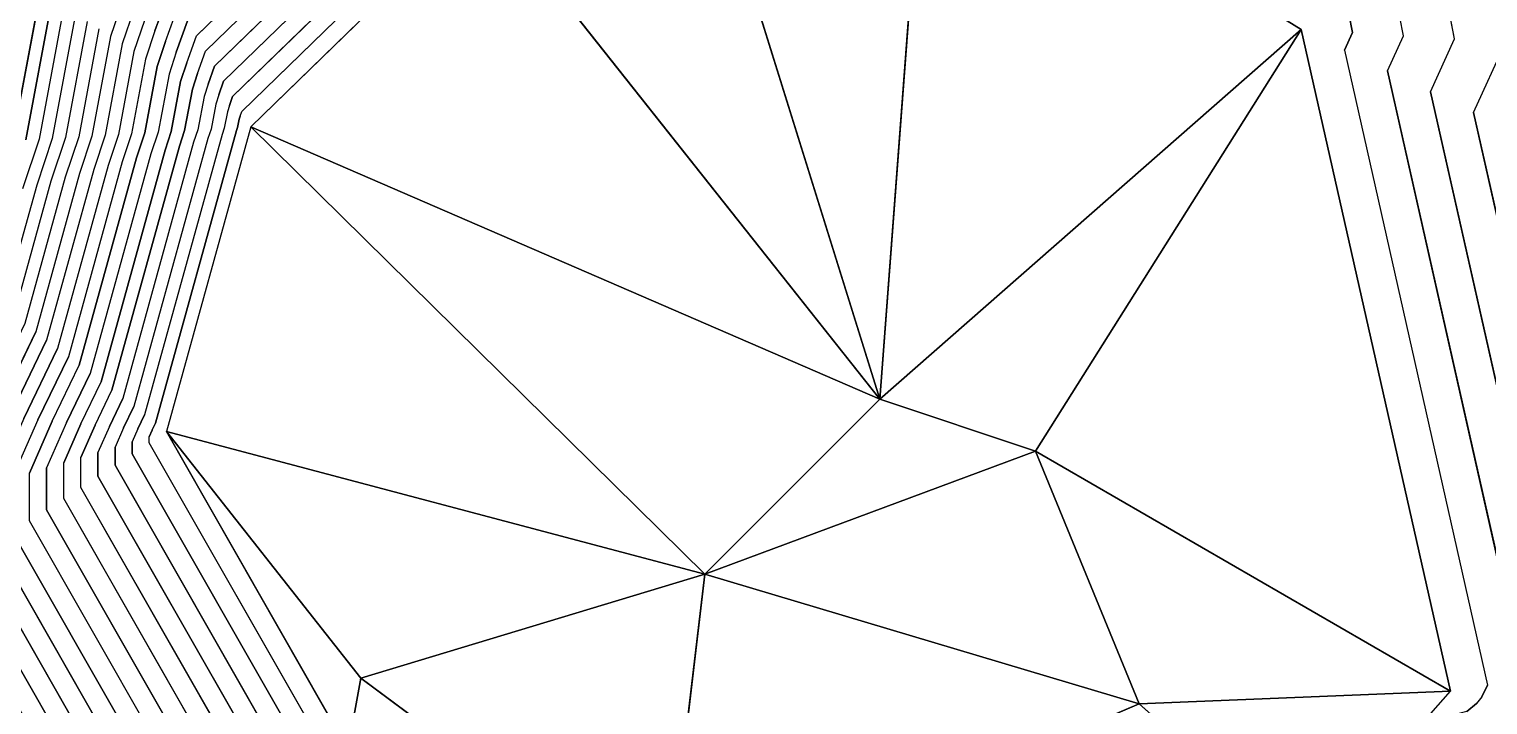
# Model space of a CAD drawing. Extents: x 7084 to 11035, y 13750 to 16729.
# Drawn here: x 8793 to 9310, y 14979 to 15218 of the extents above; entities that cross this region are included whole.
import ezdxf

# ---------------------------------------------------------------- set-up
doc = ezdxf.new("R2010")
doc.units = 0
doc.layers.add('Level 1', color=7, linetype='Continuous')

msp = doc.modelspace()

# ---------------------------------------------------------------- linework, layer by layer
at = {"layer": 'Level 1'}
for p, q in [((9094.12, 15087.31), (9027.49, 15300.99)), ((9027.49, 15300.99), (9094.12, 15087.31)), ((9094.12, 15087.31), (9110.2, 15300.99)), ((9110.2, 15300.99), (9094.12, 15087.31)), ((9110.2, 15300.99), (9243.46, 15218.28)), ((9243.46, 15218.28), (9110.2, 15300.99)), ((8914.92, 15277.12), (8852.06, 15216.01)), ((8921.43, 15274.98), (8855.26, 15210.64)), ((8927.94, 15272.83), (8858.46, 15205.28)), ((8934.44, 15270.68), (8861.65, 15199.91)), ((8940.95, 15268.53), (8864.85, 15194.55)), ((8947.46, 15266.38), (8868.05, 15189.18)), ((8953.96, 15264.23), (8871.25, 15183.82)), ((9094.12, 15087.31), (8953.96, 15264.23)), ((8953.96, 15264.23), (9094.12, 15087.31)), ((9297.78, 15214.97), (9293.92, 15234.82)), ((8796.8, 15231.79), (8786.88, 15178.85)), ((8837.33, 15217.73), (8842.47, 15232.1)), ((8800.94, 15229.12), (8791.56, 15179.13)), ((8805.07, 15226.46), (8796.25, 15179.4)), ((8826.03, 15229.03), (8821.62, 15215.8)), ((8829.8, 15225.26), (8825.75, 15213.13)), ((8841.1, 15213.96), (8845.67, 15226.74)), ((9279.67, 15216.07), (9277.1, 15229.31)), ((8809.21, 15223.79), (8800.94, 15179.68)), ((8813.35, 15221.13), (8805.63, 15179.96)), ((8833.57, 15221.5), (8829.89, 15210.47)), ((8844.87, 15210.19), (8848.86, 15221.37)), ((9261.57, 15217.18), (9260.28, 15223.79)), ((8817.48, 15218.46), (8810.31, 15180.23)), ((8821.62, 15215.8), (8815, 15180.51)), ((8837.33, 15217.73), (8834.02, 15207.8)), ((8848.64, 15206.42), (8852.06, 15216.01)), ((9243.46, 15218.28), (9094.12, 15087.31)), ((9094.12, 15087.31), (9243.46, 15218.28)), ((9243.46, 15218.28), (9149.26, 15068.93)), ((9149.26, 15068.93), (9243.46, 15218.28)), ((9296.31, 14983.92), (9243.46, 15218.28)), ((9243.46, 15218.28), (9296.31, 14983.92)), ((9258.72, 15210.93), (9261.57, 15217.18)), ((9273.98, 15203.57), (9279.67, 15216.07)), ((9289.23, 15196.22), (9297.78, 15214.97)), ((8825.75, 15213.13), (8819.69, 15180.78)), ((8829.89, 15210.47), (8824.37, 15181.06)), ((8841.1, 15213.96), (8838.16, 15205.14)), ((8844.87, 15210.19), (8842.3, 15202.47)), ((8852.41, 15202.66), (8855.26, 15210.64)), ((9258.72, 15210.93), (9309.45, 14985.94)), ((9304.49, 15188.87), (9315.89, 15213.87)), ((8834.02, 15207.8), (8829.06, 15181.33)), ((8838.16, 15205.14), (8833.75, 15181.61)), ((8848.64, 15206.42), (8846.43, 15199.81)), ((8856.17, 15198.89), (8858.46, 15205.28)), ((8842.3, 15202.47), (8838.44, 15181.89)), ((8846.43, 15199.81), (8843.12, 15182.16)), ((8852.41, 15202.66), (8850.57, 15197.14)), ((8856.17, 15198.89), (8854.7, 15194.48)), ((8859.94, 15195.12), (8861.65, 15199.91)), ((9273.98, 15203.57), (9322.59, 14987.96)), ((8850.57, 15197.14), (8847.81, 15182.44)), ((8854.7, 15194.48), (8852.5, 15182.71)), ((8859.94, 15195.12), (8858.84, 15191.81)), ((8863.71, 15191.35), (8864.85, 15194.55)), ((9289.23, 15196.22), (9335.74, 14989.99)), ((8858.84, 15191.81), (8857.19, 15182.99)), ((8862.98, 15189.15), (8861.87, 15183.26)), ((8863.71, 15191.35), (8862.98, 15189.15)), ((8867.48, 15187.58), (8868.05, 15189.18)), ((9304.49, 15188.87), (9348.88, 14992.01)), ((8871.25, 15183.82), (8841.38, 15075.83)), ((8861.87, 15183.26), (8861.14, 15181.06)), ((8866.56, 15183.54), (8866.19, 15182.44)), ((8867.11, 15186.48), (8866.56, 15183.54)), ((8867.48, 15187.58), (8867.11, 15186.48)), ((9032.08, 15025.28), (8871.25, 15183.82)), ((8871.25, 15183.82), (9094.12, 15087.31)), ((8871.25, 15183.82), (9032.08, 15025.28)), ((9094.12, 15087.31), (8871.25, 15183.82)), ((8796.25, 15179.4), (8790.37, 15161.76)), ((8800.94, 15179.68), (8795.42, 15163.14)), ((8805.63, 15179.96), (8800.48, 15164.51)), ((8810.31, 15180.23), (8805.53, 15165.89)), ((8815, 15180.51), (8810.59, 15167.27)), ((8819.69, 15180.78), (8815.64, 15168.65)), ((8824.37, 15181.06), (8820.7, 15170.03)), ((8829.06, 15181.33), (8825.75, 15171.41)), ((8851.03, 15178.3), (8825.94, 15087.59)), ((8856.08, 15179.68), (8829.8, 15084.65)), ((8833.75, 15181.61), (8830.81, 15172.79)), ((8861.14, 15181.06), (8833.66, 15081.71)), ((8838.44, 15181.89), (8835.86, 15174.17)), ((8866.19, 15182.44), (8837.52, 15078.77)), ((8843.12, 15182.16), (8840.92, 15175.54)), ((8847.81, 15182.44), (8845.97, 15176.92)), ((8852.5, 15182.71), (8851.03, 15178.3)), ((8857.19, 15182.99), (8856.08, 15179.68)), ((8835.86, 15174.17), (8814.36, 15096.41)), ((8840.92, 15175.54), (8818.22, 15093.47)), ((8845.97, 15176.92), (8822.08, 15090.53)), ((8815.64, 15168.65), (8798.92, 15108.18)), ((8820.7, 15170.03), (8802.78, 15105.24)), ((8825.75, 15171.41), (8806.64, 15102.29)), ((8830.81, 15172.79), (8810.5, 15099.35)), ((8795.42, 15163.14), (8783.48, 15119.94)), ((8800.48, 15164.51), (8787.34, 15117)), ((8805.53, 15165.89), (8791.2, 15114.06)), ((8810.59, 15167.27), (8795.06, 15111.12)), ((8780.72, 15081.34), (8795.06, 15111.12)), ((8785.77, 15080.88), (8798.92, 15108.18)), ((8790.83, 15080.42), (8802.78, 15105.24)), ((8795.88, 15079.96), (8806.64, 15102.29)), ((8800.94, 15079.5), (8810.5, 15099.35)), ((8805.99, 15079.04), (8814.36, 15096.41)), ((8811.05, 15078.58), (8818.22, 15093.47)), ((8816.1, 15078.12), (8822.08, 15090.53)), ((8821.16, 15077.66), (8825.94, 15087.59)), ((9094.12, 15087.31), (9032.08, 15025.28)), ((9032.08, 15025.28), (9094.12, 15087.31)), ((9149.26, 15068.93), (9094.12, 15087.31)), ((9094.12, 15087.31), (9149.26, 15068.93)), ((8795.88, 15079.96), (8786.79, 15059.28)), ((8826.21, 15077.2), (8829.8, 15084.65)), ((8831.27, 15076.75), (8833.66, 15081.71)), ((8800.94, 15079.5), (8792.85, 15061.12)), ((8805.99, 15079.04), (8798.92, 15062.96)), ((8811.05, 15078.58), (8804.98, 15064.8)), ((8816.1, 15078.12), (8811.05, 15066.64)), ((8821.16, 15077.66), (8817.11, 15068.47)), ((8826.21, 15077.2), (8823.18, 15070.31)), ((8831.27, 15076.75), (8829.25, 15072.15)), ((8836.32, 15076.29), (8835.31, 15073.99)), ((8836.32, 15076.29), (8837.52, 15078.77)), ((8841.38, 15075.83), (8905.71, 14963.24)), ((8910.31, 14988.52), (8841.38, 15075.83)), ((8841.38, 15075.83), (9032.08, 15025.28)), ((8905.71, 14963.24), (8841.38, 15075.83)), ((8841.38, 15075.83), (8910.31, 14988.52)), ((9032.08, 15025.28), (8841.38, 15075.83)), ((8823.18, 15063.97), (8823.18, 15070.31)), ((8829.25, 15067.92), (8829.25, 15072.15)), ((8835.31, 15071.87), (8835.31, 15073.99)), ((8897.07, 14963.79), (8835.31, 15071.87)), ((8804.98, 15052.11), (8804.98, 15064.8)), ((8811.05, 15056.07), (8811.05, 15066.64)), ((8817.11, 15060.02), (8817.11, 15068.47)), ((8888.43, 14964.34), (8829.25, 15067.92)), ((9032.08, 15025.28), (9149.26, 15068.93)), ((9149.26, 15068.93), (9032.08, 15025.28)), ((9296.31, 14983.92), (9149.26, 15068.93)), ((9149.26, 15068.93), (9186.02, 14979.33)), ((9186.02, 14979.33), (9149.26, 15068.93)), ((9149.26, 15068.93), (9296.31, 14983.92)), ((8792.85, 15044.21), (8792.85, 15061.12)), ((8798.92, 15048.16), (8798.92, 15062.96)), ((8871.15, 14965.45), (8817.11, 15060.02)), ((8879.79, 14964.9), (8823.18, 15063.97)), ((8862.52, 14966), (8811.05, 15056.07)), ((8853.88, 14966.55), (8804.98, 15052.11)), ((8836.6, 14967.65), (8792.85, 15044.21)), ((8845.24, 14967.1), (8798.92, 15048.16)), ((8827.96, 14968.2), (8786.79, 15040.26)), ((8819.32, 14968.76), (8780.72, 15036.31)), ((8802.04, 14969.86), (8768.59, 15028.4)), ((8810.68, 14969.31), (8774.65, 15032.35)), ((8910.31, 14988.52), (9032.08, 15025.28)), ((9032.08, 15025.28), (8910.31, 14988.52)), ((9032.08, 15025.28), (9018.3, 14908.1)), ((9018.3, 14908.1), (9032.08, 15025.28)), ((9186.02, 14979.33), (9032.08, 15025.28)), ((9032.08, 15025.28), (9186.02, 14979.33)), ((8905.71, 14963.24), (8910.31, 14988.52)), ((8910.31, 14988.52), (8905.71, 14963.24)), ((9018.3, 14908.1), (8910.31, 14988.52)), ((8910.31, 14988.52), (9018.3, 14908.1)), ((9186.02, 14979.33), (9296.31, 14983.92)), ((9296.31, 14983.92), (9186.02, 14979.33)), ((9245.76, 14926.48), (9296.31, 14983.92)), ((9307.43, 14981.81), (9305.59, 14979.51)), ((9307.43, 14981.81), (9309.45, 14985.94)), ((9018.3, 14908.1), (9186.02, 14979.33)), ((9186.02, 14979.33), (9018.3, 14908.1)), ((9186.02, 14979.33), (9245.76, 14926.48)), ((9302.1, 14976.66), (9305.59, 14979.51))]:
    msp.add_line(p, q, dxfattribs=at)
for points in [[(9186.02, 14979.33), (9245.76, 14926.48), (9296.31, 14983.92), (9186.02, 14979.33), (9032.08, 15025.28), (8871.25, 15183.82), (8841.38, 15075.83), (8905.71, 14963.24), (8841.38, 15075.83), (9032.08, 15025.28), (9186.02, 14979.33), (9018.3, 14908.1), (8905.71, 14963.24), (8910.31, 14988.52), (8841.38, 15075.83), (9032.08, 15025.28), (8871.25, 15183.82), (9094.12, 15087.31), (9110.2, 15300.99)], [(9186.02, 14979.33), (9245.76, 14926.48), (9296.31, 14983.92), (9186.02, 14979.33), (9032.08, 15025.28), (8871.25, 15183.82), (8841.38, 15075.83), (8905.71, 14963.24), (8841.38, 15075.83), (9032.08, 15025.28), (9186.02, 14979.33), (9018.3, 14908.1), (8905.71, 14963.24), (8910.31, 14988.52), (8841.38, 15075.83), (9032.08, 15025.28), (8871.25, 15183.82), (9094.12, 15087.31), (9110.2, 15300.99)], [(9027.49, 15300.99), (9094.12, 15087.31), (9110.2, 15300.99), (9243.46, 15218.28), (9094.12, 15087.31), (8953.96, 15264.23)], [(9027.49, 15300.99), (9094.12, 15087.31), (9110.2, 15300.99), (9243.46, 15218.28), (9094.12, 15087.31), (8953.96, 15264.23)], [(9110.2, 15300.99), (9243.46, 15218.28), (9296.31, 14983.92), (9186.02, 14979.33), (9149.26, 15068.93), (9032.08, 15025.28), (9018.3, 14908.1), (9186.02, 14979.33), (9149.26, 15068.93), (9296.31, 14983.92), (9149.26, 15068.93), (9094.12, 15087.31), (9027.49, 15300.99)], [(9110.2, 15300.99), (9243.46, 15218.28), (9296.31, 14983.92), (9186.02, 14979.33), (9149.26, 15068.93), (9032.08, 15025.28), (9018.3, 14908.1), (9186.02, 14979.33), (9149.26, 15068.93), (9296.31, 14983.92), (9149.26, 15068.93), (9094.12, 15087.31), (9027.49, 15300.99)], [(8768.59, 15028.4), (8802.04, 14969.86), (8788.9, 14936.41), (8802.13, 14896.7), (8827.5, 14860.31), (8850.2, 14831.63), (8903.14, 14796.34), (8953.87, 14799.65), (9002.86, 14833.1), (9054.69, 14862.88), (9141.91, 14899.92), (9184.92, 14898.82), (9215.98, 14871.34), (9257.89, 14853.69), (9284.36, 14852.59), (9310.65, 14882.46), (9365.79, 14896.79), (9407.7, 14930.98), (9429.76, 14958.55), (9454.02, 15008.18), (9426.54, 15130.05), (9460.73, 15205.05), (9445.29, 15284.45)], [(8768.59, 15028.4), (8802.04, 14969.86), (8788.9, 14936.41), (8802.13, 14896.7), (8827.5, 14860.31), (8850.2, 14831.63), (8903.14, 14796.34), (8953.87, 14799.65), (9002.86, 14833.1), (9054.69, 14862.88), (9141.91, 14899.92), (9184.92, 14898.82), (9215.98, 14871.34), (9257.89, 14853.69), (9284.36, 14852.59), (9310.65, 14882.46), (9365.79, 14896.79), (9407.7, 14930.98), (9429.76, 14958.55), (9454.02, 15008.18), (9426.54, 15130.05), (9460.73, 15205.05), (9445.29, 15284.45)], [(8853.88, 14966.55), (8804.98, 15052.11), (8804.98, 15064.8), (8811.05, 15078.58), (8818.22, 15093.47), (8840.92, 15175.54), (8843.12, 15182.16), (8846.43, 15199.81), (8848.64, 15206.42), (8852.06, 15216.01), (8914.92, 15277.12)], [(8853.88, 14966.55), (8804.98, 15052.11), (8804.98, 15064.8), (8811.05, 15078.58), (8818.22, 15093.47), (8840.92, 15175.54), (8843.12, 15182.16), (8846.43, 15199.81), (8848.64, 15206.42), (8852.06, 15216.01), (8914.92, 15277.12)], [(8852.41, 15202.66), (8855.26, 15210.64), (8921.43, 15274.98)], [(8852.41, 15202.66), (8855.26, 15210.64), (8921.43, 15274.98)], [(8927.94, 15272.83), (8858.46, 15205.28), (8856.17, 15198.89), (8854.7, 15194.48)], [(8927.94, 15272.83), (8858.46, 15205.28), (8856.17, 15198.89), (8854.7, 15194.48)], [(8934.44, 15270.68), (8861.65, 15199.91), (8859.94, 15195.12), (8858.84, 15191.81), (8857.19, 15182.99), (8856.08, 15179.68), (8829.8, 15084.65), (8826.21, 15077.2), (8823.18, 15070.31), (8823.18, 15063.97), (8879.79, 14964.9), (8857.55, 14908.28), (8860.86, 14898.36), (8867.2, 14889.26), (8905.62, 14840.73)], [(8934.44, 15270.68), (8861.65, 15199.91), (8859.94, 15195.12), (8858.84, 15191.81), (8857.19, 15182.99), (8856.08, 15179.68), (8829.8, 15084.65), (8826.21, 15077.2), (8823.18, 15070.31), (8823.18, 15063.97), (8879.79, 14964.9), (8857.55, 14908.28), (8860.86, 14898.36), (8867.2, 14889.26), (8905.62, 14840.73)], [(8917.93, 14842.75), (8876.03, 14895.69), (8873.91, 14898.72), (8872.81, 14902.03), (8897.07, 14963.79), (8835.31, 15071.87), (8835.31, 15073.99), (8836.32, 15076.29), (8837.52, 15078.77), (8866.19, 15182.44), (8866.56, 15183.54), (8867.11, 15186.48), (8867.48, 15187.58), (8868.05, 15189.18), (8947.46, 15266.38)], [(8917.93, 14842.75), (8876.03, 14895.69), (8873.91, 14898.72), (8872.81, 14902.03), (8897.07, 14963.79), (8835.31, 15071.87), (8835.31, 15073.99), (8836.32, 15076.29), (8837.52, 15078.77), (8866.19, 15182.44), (8866.56, 15183.54), (8867.11, 15186.48), (8867.48, 15187.58), (8868.05, 15189.18), (8947.46, 15266.38)], [(8940.95, 15268.53), (8864.85, 15194.55), (8863.71, 15191.35), (8862.98, 15189.15), (8861.87, 15183.26)], [(8940.95, 15268.53), (8864.85, 15194.55), (8863.71, 15191.35), (8862.98, 15189.15), (8861.87, 15183.26)], [(8953.96, 15264.23), (8871.25, 15183.82), (9094.12, 15087.31), (9032.08, 15025.28), (8910.31, 14988.52), (9018.3, 14908.1), (8905.71, 14963.24), (8880.44, 14898.91), (9018.3, 14908.1), (9032.08, 15025.28), (9094.12, 15087.31), (8953.96, 15264.23)], [(8953.96, 15264.23), (8871.25, 15183.82), (9094.12, 15087.31), (9032.08, 15025.28), (8910.31, 14988.52), (9018.3, 14908.1), (8905.71, 14963.24), (8880.44, 14898.91), (9018.3, 14908.1), (9032.08, 15025.28), (9094.12, 15087.31), (8953.96, 15264.23)], [(8905.62, 14840.73), (8918.85, 14831.91), (8931.54, 14832.74), (9014.44, 14889.35), (9027.39, 14896.79), (9174.99, 14959.47), (9185.75, 14959.2), (9238.32, 14912.69), (9248.79, 14908.28), (9255.41, 14908.01), (9299.89, 14958.55), (9313.68, 14962.14), (9324.16, 14970.69), (9329.67, 14977.58), (9335.74, 14989.99), (9289.23, 15196.22), (9297.78, 15214.97), (9293.92, 15234.82)], [(8905.62, 14840.73), (8918.85, 14831.91), (8931.54, 14832.74), (9014.44, 14889.35), (9027.39, 14896.79), (9174.99, 14959.47), (9185.75, 14959.2), (9238.32, 14912.69), (9248.79, 14908.28), (9255.41, 14908.01), (9299.89, 14958.55), (9313.68, 14962.14), (9324.16, 14970.69), (9329.67, 14977.58), (9335.74, 14989.99), (9289.23, 15196.22), (9297.78, 15214.97), (9293.92, 15234.82)], [(8750.21, 14973.17), (8732.19, 15004.69), (8732.19, 15042.74), (8750.39, 15084.1), (8771.9, 15128.76), (8780.26, 15159), (8786.88, 15178.85), (8796.8, 15231.79)], [(8750.21, 14973.17), (8732.19, 15004.69), (8732.19, 15042.74), (8750.39, 15084.1), (8771.9, 15128.76), (8780.26, 15159), (8786.88, 15178.85), (8796.8, 15231.79)], [(8842.47, 15232.1), (8837.33, 15217.73), (8834.02, 15207.8), (8829.06, 15181.33), (8825.75, 15171.41), (8806.64, 15102.29), (8795.88, 15079.96), (8786.79, 15059.28), (8786.79, 15040.26), (8827.96, 14968.2), (8811.78, 14927.03), (8821.71, 14897.25)], [(8842.47, 15232.1), (8837.33, 15217.73), (8834.02, 15207.8), (8829.06, 15181.33), (8825.75, 15171.41), (8806.64, 15102.29), (8795.88, 15079.96), (8786.79, 15059.28), (8786.79, 15040.26), (8827.96, 14968.2), (8811.78, 14927.03), (8821.71, 14897.25)], [(8829.8, 15225.26), (8825.75, 15213.13), (8819.69, 15180.78), (8815.64, 15168.65), (8798.92, 15108.18), (8785.77, 15080.88), (8774.65, 15055.61), (8774.65, 15032.35), (8810.68, 14969.31), (8796.53, 14933.28), (8808.66, 14896.89), (8831.91, 14863.52), (8856.36, 14832.64), (8904.88, 14800.29), (8951.39, 14803.33)], [(8829.8, 15225.26), (8825.75, 15213.13), (8819.69, 15180.78), (8815.64, 15168.65), (8798.92, 15108.18), (8785.77, 15080.88), (8774.65, 15055.61), (8774.65, 15032.35), (8810.68, 14969.31), (8796.53, 14933.28), (8808.66, 14896.89), (8831.91, 14863.52), (8856.36, 14832.64), (8904.88, 14800.29), (8951.39, 14803.33)], [(8826.03, 15229.03), (8821.62, 15215.8), (8815, 15180.51), (8810.59, 15167.27), (8795.06, 15111.12), (8780.72, 15081.34)], [(8826.03, 15229.03), (8821.62, 15215.8), (8815, 15180.51), (8810.59, 15167.27), (8795.06, 15111.12), (8780.72, 15081.34)], [(8791.56, 15179.13), (8800.94, 15229.12)], [(8791.56, 15179.13), (8800.94, 15229.12)], [(8836.6, 14967.65), (8792.85, 15044.21), (8792.85, 15061.12), (8800.94, 15079.5), (8810.5, 15099.35), (8830.81, 15172.79), (8833.75, 15181.61), (8838.16, 15205.14), (8841.1, 15213.96), (8845.67, 15226.74)], [(8836.6, 14967.65), (8792.85, 15044.21), (8792.85, 15061.12), (8800.94, 15079.5), (8810.5, 15099.35), (8830.81, 15172.79), (8833.75, 15181.61), (8838.16, 15205.14), (8841.1, 15213.96), (8845.67, 15226.74)], [(8805.07, 15226.46), (8796.25, 15179.4)], [(8805.07, 15226.46), (8796.25, 15179.4)], [(9322.59, 14987.96), (9273.98, 15203.57), (9279.67, 15216.07), (9277.1, 15229.31)], [(9322.59, 14987.96), (9273.98, 15203.57), (9279.67, 15216.07), (9277.1, 15229.31)], [(8809.21, 15223.79), (8800.94, 15179.68), (8795.42, 15163.14), (8783.48, 15119.94), (8765.56, 15082.72), (8750.39, 15048.25), (8750.39, 15016.55), (8776.12, 14971.51), (8766.01, 14945.78), (8782.56, 14896.15), (8814.27, 14850.66), (8831.73, 14828.6), (8897.9, 14784.49), (8961.31, 14788.62), (8999, 14814.35), (9063.79, 14851.58), (9130.88, 14880.07), (9184.64, 14878.69), (9208.54, 14857.55), (9260.93, 14835.49)], [(8809.21, 15223.79), (8800.94, 15179.68), (8795.42, 15163.14), (8783.48, 15119.94), (8765.56, 15082.72), (8750.39, 15048.25), (8750.39, 15016.55), (8776.12, 14971.51), (8766.01, 14945.78), (8782.56, 14896.15), (8814.27, 14850.66), (8831.73, 14828.6), (8897.9, 14784.49), (8961.31, 14788.62), (8999, 14814.35), (9063.79, 14851.58), (9130.88, 14880.07), (9184.64, 14878.69), (9208.54, 14857.55), (9260.93, 14835.49)], [(8833.57, 15221.5), (8829.89, 15210.47), (8824.37, 15181.06), (8820.7, 15170.03), (8802.78, 15105.24), (8790.83, 15080.42), (8780.72, 15057.44), (8780.72, 15036.31), (8819.32, 14968.76)], [(8833.57, 15221.5), (8829.89, 15210.47), (8824.37, 15181.06), (8820.7, 15170.03), (8802.78, 15105.24), (8790.83, 15080.42), (8780.72, 15057.44), (8780.72, 15036.31), (8819.32, 14968.76)], [(8848.86, 15221.37), (8844.87, 15210.19), (8842.3, 15202.47), (8838.44, 15181.89), (8835.86, 15174.17), (8814.36, 15096.41), (8805.99, 15079.04), (8798.92, 15062.96), (8798.92, 15048.16), (8845.24, 14967.1)], [(8848.86, 15221.37), (8844.87, 15210.19), (8842.3, 15202.47), (8838.44, 15181.89), (8835.86, 15174.17), (8814.36, 15096.41), (8805.99, 15079.04), (8798.92, 15062.96), (8798.92, 15048.16), (8845.24, 14967.1)], [(8813.35, 15221.13), (8805.63, 15179.96)], [(8813.35, 15221.13), (8805.63, 15179.96)], [(9260.28, 15223.79), (9261.57, 15217.18), (9258.72, 15210.93), (9309.45, 14985.94), (9307.43, 14981.81), (9305.59, 14979.51), (9302.1, 14976.66), (9297.5, 14975.47), (9248.98, 14920.32), (9246.77, 14920.41), (9243.28, 14921.88), (9185.93, 14972.62), (9182.35, 14972.71), (9021.33, 14904.33), (9017.01, 14901.85), (8926.57, 14840.09), (8922.35, 14839.81), (8917.93, 14842.75)], [(9260.28, 15223.79), (9261.57, 15217.18), (9258.72, 15210.93), (9309.45, 14985.94), (9307.43, 14981.81), (9305.59, 14979.51), (9302.1, 14976.66), (9297.5, 14975.47), (9248.98, 14920.32), (9246.77, 14920.41), (9243.28, 14921.88), (9185.93, 14972.62), (9182.35, 14972.71), (9021.33, 14904.33), (9017.01, 14901.85), (8926.57, 14840.09), (8922.35, 14839.81), (8917.93, 14842.75)], [(8817.48, 15218.46), (8810.31, 15180.23), (8805.53, 15165.89), (8791.2, 15114.06), (8775.66, 15081.8), (8762.52, 15051.93), (8762.52, 15024.45), (8793.4, 14970.41), (8781.27, 14939.53)], [(8817.48, 15218.46), (8810.31, 15180.23), (8805.53, 15165.89), (8791.2, 15114.06), (8775.66, 15081.8), (8762.52, 15051.93), (8762.52, 15024.45), (8793.4, 14970.41), (8781.27, 14939.53)], [(9348.88, 14992.01), (9304.49, 15188.87), (9315.89, 15213.87)], [(9348.88, 14992.01), (9304.49, 15188.87), (9315.89, 15213.87)], [(9325.26, 14947.62), (9302.28, 14941.64), (9261.85, 14895.69), (9250.82, 14896.15), (9233.35, 14903.5), (9185.56, 14945.78), (9167.64, 14946.24), (9033.46, 14889.26), (9011.86, 14876.85), (8936.5, 14825.38), (8915.36, 14824), (8893.3, 14838.71), (8858.38, 14882.82), (8847.81, 14897.99), (8842.3, 14914.53), (8862.52, 14966), (8811.05, 15056.07), (8811.05, 15066.64), (8816.1, 15078.12), (8822.08, 15090.53), (8845.97, 15176.92), (8847.81, 15182.44), (8850.57, 15197.14), (8852.41, 15202.66)], [(9325.26, 14947.62), (9302.28, 14941.64), (9261.85, 14895.69), (9250.82, 14896.15), (9233.35, 14903.5), (9185.56, 14945.78), (9167.64, 14946.24), (9033.46, 14889.26), (9011.86, 14876.85), (8936.5, 14825.38), (8915.36, 14824), (8893.3, 14838.71), (8858.38, 14882.82), (8847.81, 14897.99), (8842.3, 14914.53), (8862.52, 14966), (8811.05, 15056.07), (8811.05, 15066.64), (8816.1, 15078.12), (8822.08, 15090.53), (8845.97, 15176.92), (8847.81, 15182.44), (8850.57, 15197.14), (8852.41, 15202.66)], [(8854.7, 15194.48), (8852.5, 15182.71), (8851.03, 15178.3), (8825.94, 15087.59), (8821.16, 15077.66), (8817.11, 15068.47), (8817.11, 15060.02), (8871.15, 14965.45), (8849.92, 14911.41), (8854.34, 14898.17), (8862.79, 14886.04), (8899.46, 14839.72), (8917.11, 14827.96), (8934.02, 14829.06), (9013.15, 14883.1), (9030.43, 14893.03), (9171.32, 14952.86), (9185.66, 14952.49), (9235.84, 14908.1), (9249.81, 14902.22), (9258.63, 14901.85), (9301.09, 14950.1), (9319.47, 14954.88)], [(8854.7, 15194.48), (8852.5, 15182.71), (8851.03, 15178.3), (8825.94, 15087.59), (8821.16, 15077.66), (8817.11, 15068.47), (8817.11, 15060.02), (8871.15, 14965.45), (8849.92, 14911.41), (8854.34, 14898.17), (8862.79, 14886.04), (8899.46, 14839.72), (8917.11, 14827.96), (8934.02, 14829.06), (9013.15, 14883.1), (9030.43, 14893.03), (9171.32, 14952.86), (9185.66, 14952.49), (9235.84, 14908.1), (9249.81, 14902.22), (9258.63, 14901.85), (9301.09, 14950.1), (9319.47, 14954.88)], [(8861.87, 15183.26), (8861.14, 15181.06), (8833.66, 15081.71), (8831.27, 15076.75), (8829.25, 15072.15), (8829.25, 15067.92), (8888.43, 14964.34), (8865.18, 14905.16), (8867.39, 14898.54), (8871.61, 14892.47), (8911.78, 14841.74), (8920.6, 14835.86), (8929.06, 14836.41), (9015.72, 14895.6), (9024.36, 14900.56), (9178.67, 14966.09), (9185.84, 14965.91), (9240.8, 14917.29), (9247.78, 14914.35), (9252.19, 14914.16), (9298.7, 14967.01), (9307.89, 14969.4), (9314.87, 14975.1)], [(8861.87, 15183.26), (8861.14, 15181.06), (8833.66, 15081.71), (8831.27, 15076.75), (8829.25, 15072.15), (8829.25, 15067.92), (8888.43, 14964.34), (8865.18, 14905.16), (8867.39, 14898.54), (8871.61, 14892.47), (8911.78, 14841.74), (8920.6, 14835.86), (8929.06, 14836.41), (9015.72, 14895.6), (9024.36, 14900.56), (9178.67, 14966.09), (9185.84, 14965.91), (9240.8, 14917.29), (9247.78, 14914.35), (9252.19, 14914.16), (9298.7, 14967.01), (9307.89, 14969.4), (9314.87, 14975.1)], [(8805.63, 15179.96), (8800.48, 15164.51), (8787.34, 15117)], [(8805.63, 15179.96), (8800.48, 15164.51), (8787.34, 15117)], [(8796.25, 15179.4), (8790.37, 15161.76)], [(8796.25, 15179.4), (8790.37, 15161.76)]]:
    msp.add_lwpolyline(points, dxfattribs=at)

doc.saveas('drawing.dxf')
